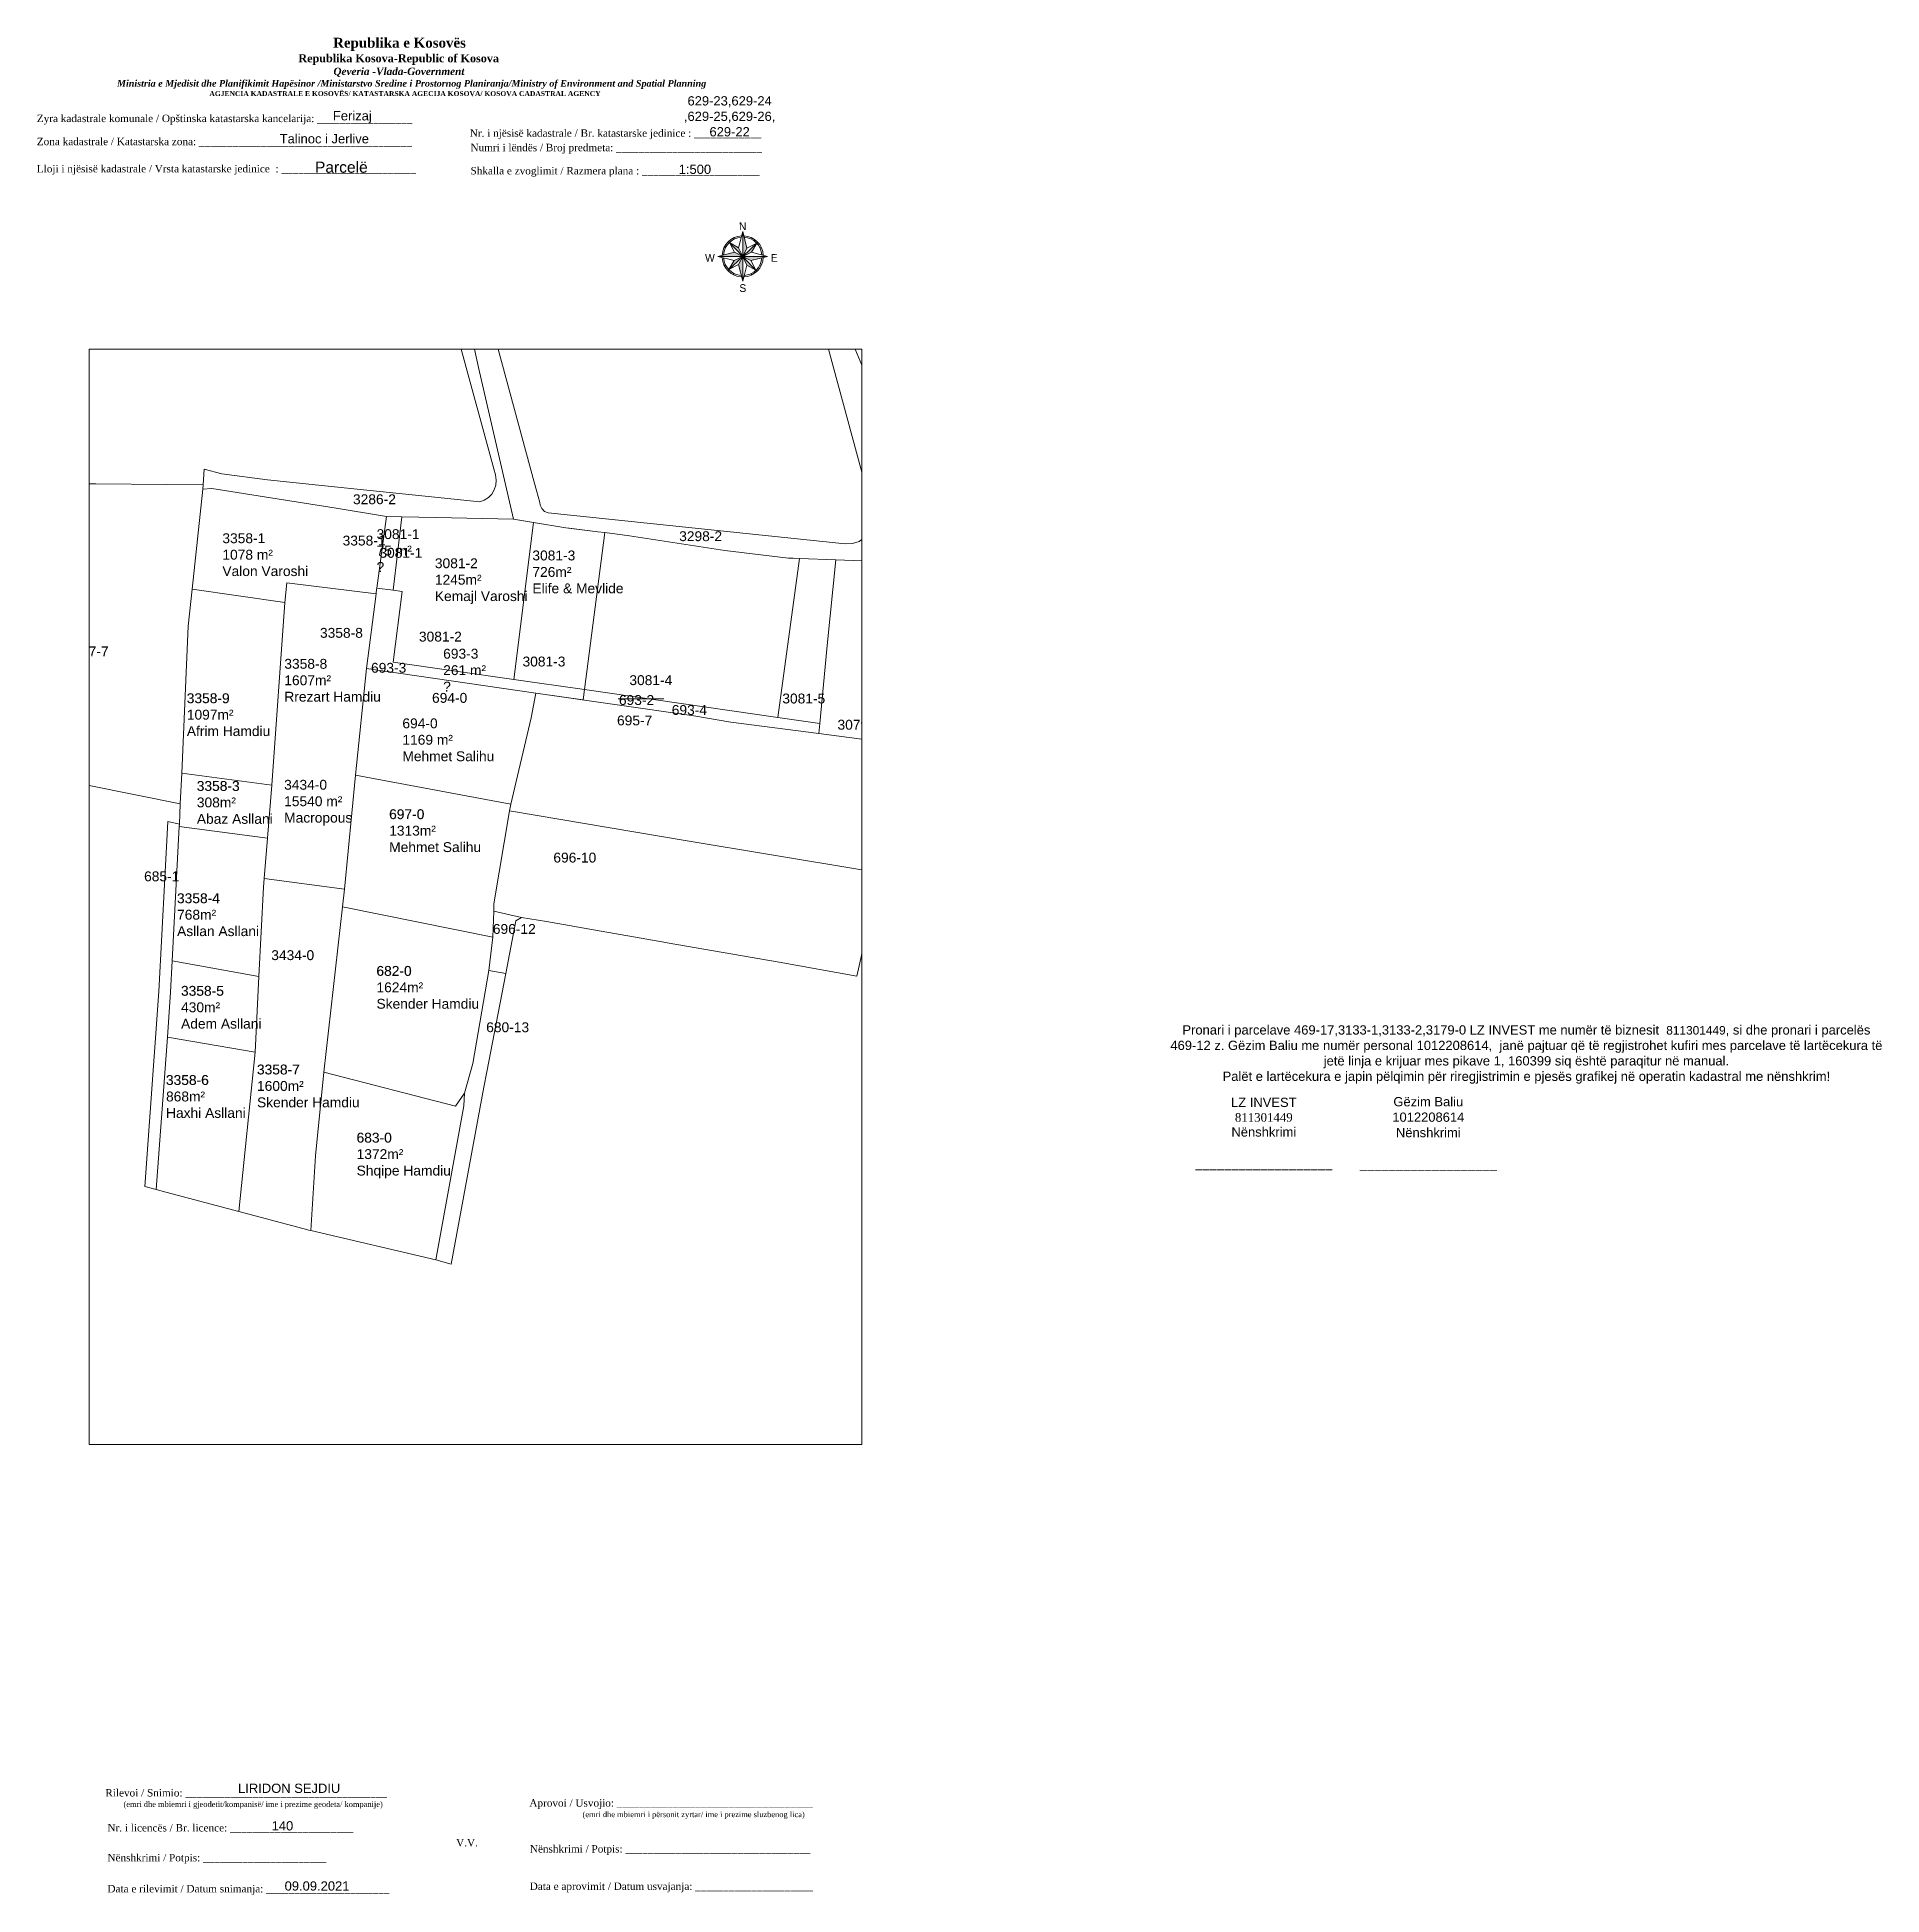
# Paper-space layout 'Kataster' of a CAD drawing. Header units: metres. Extents: x -14 to 483, y -121 to 380.
# The model-space entities are those that its viewports show. They can reach past a viewport. Long polylines and large blocks are cut down to what shows.
import ezdxf
from ezdxf.enums import TextEntityAlignment as Align

# ---------------------------------------------------------------- set-up
doc = ezdxf.new("R2010")
doc.units = ezdxf.units.M
doc.layers.get('0').update_dxf_attribs({"lineweight": 0})
for name, color, linetype, lineweight in [('Korniza e jashtme', 7, 'Continuous', 0), ('Ndarjet', 1, 'Continuous', 0), ('nr Parcela baze', 7, 'Continuous', 0), ('Nr Parceles Baze', 7, 'Continuous', 0), ('Nr-Kojshi', 251, 'Continuous', 0), ('Nr-Ri', 1, 'Continuous', 0), ('Parc-Kojshi', 251, 'Continuous', 0), ('Parc-Re', 1, 'Continuous', 0), ('Parcela Baze', 7, 'Continuous', 0)]:
    doc.layers.add(name, color=color, linetype=linetype, lineweight=lineweight)
doc.styles.add('North Arrow Text', font='BOD_R.TTF', dxfattribs={"height": 0.1})
doc.styles.get("Standard").update_dxf_attribs({"font": 'arial.ttf'})

# ---------------------------------------------------------------- blocks, each defined once
blk = doc.blocks.new('*U58')
at = {"linetype": 'ByBlock', "lineweight": -2}
h = blk.add_hatch(color=0, dxfattribs=at)
h.paths.add_polyline_path([(0, 263), (0, 0), (45, 87)])
h.paths.add_polyline_path([(148, 140), (0, 0), (92, 44)])
h.paths.add_polyline_path([(263, 0), (0, 0), (87, -45)])
h.paths.add_polyline_path([(0, 0), (44, -92), (140, -148)])
h.paths.add_polyline_path([(0, 0), (-45, -87), (0, -263)])
h.paths.add_polyline_path([(0, 0), (-92, -44), (-148, -140)])
h.paths.add_polyline_path([(-87, 45), (-263, 0), (0, 0)])
h.paths.add_polyline_path([(-44, 92), (-140, 148), (0, 0)])
at = {"color": 0, "linetype": 'ByBlock', "lineweight": -2}
for points in [[(0, 263), (-44, 92)], [(0, 263), (0, -263)], [(0, 263), (45, 87)], [(-263, 0), (-87, 45)], [(263, 0), (-263, 0)], [(-194, 101), (-181, 94)], [(0, 0), (-150, 159)], [(-140, 148), (-87, 45)], [(-140, 148), (-44, 92)], [(-95, 197), (-89, 184)], [(-87, 45), (0, 0)], [(-44, 92), (0, 0)], [(0, 0), (159, 150)], [(45, 87), (0, 0)], [(92, 44), (0, 0)], [(148, 140), (45, 87)], [(263, 0), (87, -45)], [(148, 140), (92, 44)], [(263, 0), (92, 44)], [(101, 194), (94, 181)], [(197, 95), (184, 89)], [(-263, 0), (-92, -44)], [(-197, -95), (-184, -89)], [(0, 0), (-159, -150)], [(-148, -140), (-92, -44)], [(-148, -140), (-45, -87)], [(-94, -181), (-101, -194)], [(-92, -44), (0, 0)], [(0, 0), (-45, -87)], [(0, -263), (-45, -87)], [(0, 0), (150, -159)], [(0, 0), (87, -45)], [(0, 0), (44, -92)], [(0, -263), (44, -92)], [(140, -148), (44, -92)], [(140, -148), (87, -45)], [(89, -184), (95, -197)], [(181, -94), (194, -101)]]:
    blk.add_lwpolyline(points, dxfattribs=at)
for radius, start, end in [(219, 93.0885, 177.0985), (204, 94.437, 175.7501), (219, 3.0885, 87.0985), (204, 4.437, 85.7501), (219, 183.0885, 267.0985), (204, 184.437, 265.7501), (219, 273.0885, 357.0985), (204, 274.437, 355.7501)]:
    blk.add_arc((0, 0), radius, start, end, dxfattribs=at)
at = {"color": 0, "linetype": 'ByBlock', "lineweight": -2, "style": 'North Arrow Text'}
for s, p in [('N', (0, 254)), ('W', (-348, -82)), ('E', (335, -81)), ('S', (1, -402))]:
    blk.add_text(s, height=81.9, rotation=0.0935, dxfattribs=at).set_placement(p, align=Align.BOTTOM_CENTER)

msp = doc.modelspace()

# ---------------------------------------------------------------- linework, layer by layer
at = {"layer": 'Ndarjet', "flags": 128}
for points in [[(7511461.72, 4692321.41), (7511461.39, 4692318.82)], [(7511470.29, 4692319.09), (7511481.8, 4692319.09)]]:
    msp.add_lwpolyline(points, dxfattribs=at)
at = {"layer": 'Parc-Kojshi', "flags": 128}
for points in [[(7511563.64, 4692352.88), (7511525.4, 4692354.28), (7511516.22, 4692354.63), (7511514.57, 4692354.69), (7511513.4, 4692354.73), (7511497.29, 4692356.64), (7511473.17, 4692360.4), (7511466.85, 4692361.2), (7511465.09, 4692361.42), (7511457.83, 4692362.34), (7511456.97, 4692362.45), (7511448.83, 4692363.77), (7511443.74, 4692364.6), (7511434.9, 4692403.06), (7511430.57, 4692422.81)], [(7511524.26, 4692421.7), (7511537.36, 4692391.24)], [(7511430.34, 4692442.71), (7511448.97, 4692373.99), (7511449.54, 4692371.88), (7511449.96, 4692370.32), (7511450.37, 4692368.8), (7511450.53, 4692368.2), (7511450.92, 4692367.29), (7511451.63, 4692366.58), (7511452.54, 4692366.19), (7511527.81, 4692358.34), (7511529.61, 4692358.41), (7511531.34, 4692358.97), (7511532.82, 4692359.96), (7511533.97, 4692361.31)], [(7511534.76, 4692366.51), (7511508.37, 4692463.86)], [(7511365.31, 4692377.26), (7511369.79, 4692376.08), (7511381.38, 4692374.62), (7511395.94, 4692373.1), (7511426.25, 4692369.94), (7511435.22, 4692369), (7511436.29, 4692369.39), (7511437.36, 4692370.09), (7511438.22, 4692370.98), (7511438.86, 4692372.06), (7511439.24, 4692373.25), (7511439.34, 4692374.49), (7511439.14, 4692375.87), (7511438.71, 4692377.4), (7511421.67, 4692440.29)], [(7511430.57, 4692422.81), (7511434.9, 4692403.06), (7511443.74, 4692364.6), (7511424.06, 4692365), (7511415.47, 4692365.18), (7511411.58, 4692365.25), (7511410.53, 4692365.42), (7511398.76, 4692367.39), (7511367.25, 4692372.38), (7511365, 4692372.24), (7511365.06, 4692373.28), (7511365.31, 4692377.26)], [(7511359.3, 4692292.47), (7511330.19, 4692298.37), (7511328.18, 4692300.82), (7511327.72, 4692303.79), (7511330.32, 4692345.55), (7511331.15, 4692358.74), (7511331.87, 4692373.61), (7511337.89, 4692373.55), (7511355.91, 4692373.37), (7511365.06, 4692373.28), (7511365, 4692372.24), (7511362.31, 4692346.91), (7511361.31, 4692337.48), (7511359.65, 4692300.23), (7511359.3, 4692292.47)], [(7511497.29, 4692356.64), (7511513.4, 4692354.73), (7511514.57, 4692354.69), (7511516.22, 4692354.63), (7511510.7, 4692314.38), (7511510.7, 4692314.37), (7511461.72, 4692321.41), (7511466.85, 4692361.2), (7511473.17, 4692360.4), (7511497.29, 4692356.64)], [(7511525.4, 4692354.28), (7511523.21, 4692332.57), (7511521.34, 4692312.84), (7511510.7, 4692314.37), (7511510.7, 4692314.38), (7511516.22, 4692354.63), (7511525.4, 4692354.28)], [(7511544.23, 4692307.25), (7511521.1, 4692310.25), (7511521.34, 4692312.84), (7511523.21, 4692332.57), (7511525.4, 4692354.28), (7511563.64, 4692352.88), (7511552.81, 4692304.73), (7511544.23, 4692307.25)], [(7511632.17, 4692283.22), (7511630.14, 4692283.7), (7511576.39, 4692296.18), (7511570.36, 4692297.39), (7511541.51, 4692303.58), (7511540.66, 4692298.99), (7511536.08, 4692275.04), (7511487.23, 4692283.19), (7511442.75, 4692290.68), (7511443.03, 4692292.38), (7511448.2, 4692314.28), (7511449.4, 4692320.55), (7511489.45, 4692314.77), (7511498.81, 4692313.15), (7511521.1, 4692310.25), (7511544.23, 4692307.25), (7511552.81, 4692304.73), (7511570.9, 4692299.42), (7511573.25, 4692298.73), (7511576.4, 4692297.81), (7511584.01, 4692295.58), (7511632.38, 4692286.2), (7511632.17, 4692283.22)], [(7511445.72, 4692263.63), (7511438.72, 4692265.22), (7511438.79, 4692267.09), (7511442.75, 4692290.68), (7511487.23, 4692283.19), (7511536.08, 4692275.04), (7511531.91, 4692254.02), (7511530.78, 4692248.79), (7511511.1, 4692252.37), (7511482.67, 4692257.27), (7511482.31, 4692257.33), (7511465.96, 4692260.2), (7511452.09, 4692262.62), (7511445.72, 4692263.63)], [(7511350.27, 4692195.45), (7511353.82, 4692244.9), (7511356.1, 4692287.96), (7511359.07, 4692287.34), (7511359.04, 4692286.71), (7511357.26, 4692252.69), (7511356.85, 4692244.71), (7511356.02, 4692233.29), (7511353.22, 4692194.68), (7511350.27, 4692195.45)], [(7511438.72, 4692265.22), (7511445.72, 4692263.63), (7511444.33, 4692262.77), (7511441.78, 4692249.47), (7511437.47, 4692250.21), (7511438.48, 4692258.63), (7511438.72, 4692265.22)], [(7511424.05, 4692176.88), (7511428.64, 4692201.97), (7511431.17, 4692215.91), (7511431.29, 4692219.14), (7511433.45, 4692226.69), (7511437.47, 4692250.21), (7511441.78, 4692249.47), (7511436.96, 4692224.54), (7511436.2, 4692220.62), (7511427.9, 4692175.82), (7511424.05, 4692176.88)]]:
    msp.add_lwpolyline(points, dxfattribs=at)
at = {"layer": 'Parc-Re', "flags": 128}
msp.add_lwpolyline([(7511359.04, 4692286.71), (7511359.07, 4692287.34), (7511359.3, 4692292.47), (7511359.65, 4692300.23), (7511361.31, 4692337.48), (7511362.31, 4692346.91), (7511365, 4692372.24), (7511367.25, 4692372.38), (7511398.76, 4692367.39), (7511410.53, 4692365.42), (7511411.58, 4692365.25), (7511415.47, 4692365.18), (7511424.06, 4692365), (7511443.74, 4692364.6), (7511448.83, 4692363.77), (7511456.97, 4692362.45), (7511465.09, 4692361.42), (7511466.85, 4692361.2), (7511461.72, 4692321.41), (7511461.39, 4692318.82), (7511449.4, 4692320.55), (7511448.2, 4692314.28), (7511443.03, 4692292.38), (7511442.75, 4692290.68), (7511438.79, 4692267.09), (7511438.72, 4692265.22), (7511438.48, 4692258.63), (7511437.47, 4692250.21), (7511433.45, 4692226.69), (7511431.29, 4692219.14), (7511431.17, 4692215.91), (7511428.64, 4692201.97), (7511424.05, 4692176.88), (7511392.37, 4692184.3), (7511391.77, 4692184.44), (7511391.75, 4692184.44), (7511391.59, 4692184.48), (7511374.17, 4692189.12), (7511355.62, 4692194.06), (7511353.22, 4692194.68), (7511356.02, 4692233.29), (7511356.85, 4692244.71), (7511357.26, 4692252.69)], close=True, dxfattribs=at)
at = {"layer": 'Parcela Baze', "flags": 128}
for points in [[(7511409.08, 4692347.16), (7511409.07, 4692347.1), (7511409.05, 4692346.92), (7511408.89, 4692345.69), (7511386.29, 4692348.44), (7511385.76, 4692343.5), (7511362.31, 4692346.91), (7511365, 4692372.24), (7511367.25, 4692372.38), (7511398.76, 4692367.39), (7511410.53, 4692365.42), (7511411.58, 4692365.25), (7511409.08, 4692347.16)], [(7511409.08, 4692347.16), (7511411.58, 4692365.25), (7511415.47, 4692365.18), (7511413.27, 4692346.62), (7511409.08, 4692347.16)], [(7511413.21, 4692328.4), (7511415.53, 4692346.32), (7511413.27, 4692346.62), (7511415.47, 4692365.18), (7511424.06, 4692365), (7511443.74, 4692364.6), (7511448.83, 4692363.77), (7511443.84, 4692323.97), (7511413.21, 4692328.4)], [(7511461.72, 4692321.41), (7511449.77, 4692323.12), (7511443.84, 4692323.97), (7511448.83, 4692363.77), (7511456.97, 4692362.45), (7511465.09, 4692361.42), (7511466.85, 4692361.2), (7511461.72, 4692321.41)], [(7511362.31, 4692346.91), (7511385.76, 4692343.5), (7511382.51, 4692297.23), (7511359.65, 4692300.23), (7511361.31, 4692337.48), (7511362.31, 4692346.91)], [(7511385.76, 4692343.5), (7511386.29, 4692348.44), (7511408.89, 4692345.69), (7511406.45, 4692326.75), (7511403.73, 4692299.74), (7511400.88, 4692270.86), (7511380.57, 4692273.57), (7511381.41, 4692283.74), (7511382.51, 4692297.23), (7511385.76, 4692343.5)], [(7511406.45, 4692326.75), (7511408.89, 4692345.69), (7511409.05, 4692346.92), (7511409.07, 4692347.1), (7511409.08, 4692347.16), (7511413.27, 4692346.62), (7511415.53, 4692346.32), (7511413.21, 4692328.4), (7511443.84, 4692323.97), (7511449.77, 4692323.12), (7511461.72, 4692321.41), (7511510.7, 4692314.37), (7511521.34, 4692312.84), (7511521.1, 4692310.25), (7511498.81, 4692313.15), (7511489.45, 4692314.77), (7511449.4, 4692320.55), (7511406.45, 4692326.75)], [(7511403.73, 4692299.74), (7511406.45, 4692326.75), (7511449.4, 4692320.55), (7511448.2, 4692314.28), (7511443.03, 4692292.38), (7511403.73, 4692299.74)], [(7511359.07, 4692287.34), (7511359.3, 4692292.47), (7511359.65, 4692300.23), (7511382.51, 4692297.23), (7511381.41, 4692283.74), (7511359.04, 4692286.71), (7511359.07, 4692287.34)], [(7511438.48, 4692258.63), (7511400.44, 4692266.38), (7511400.88, 4692270.86), (7511403.73, 4692299.74), (7511443.03, 4692292.38), (7511442.75, 4692290.68), (7511438.79, 4692267.09), (7511438.72, 4692265.22), (7511438.48, 4692258.63)], [(7511359.04, 4692286.71), (7511381.41, 4692283.74), (7511380.57, 4692273.57), (7511380.39, 4692271.34), (7511379.22, 4692248.73), (7511357.26, 4692252.69), (7511359.04, 4692286.71)], [(7511379.22, 4692248.73), (7511380.39, 4692271.34), (7511380.57, 4692273.57), (7511400.88, 4692270.86), (7511400.44, 4692266.38), (7511395.7, 4692224.43), (7511393.55, 4692203.27), (7511392.37, 4692184.3), (7511391.77, 4692184.44), (7511391.75, 4692184.44), (7511391.59, 4692184.48), (7511374.17, 4692189.12), (7511378.24, 4692229.51), (7511379.22, 4692248.73)], [(7511395.7, 4692224.43), (7511400.44, 4692266.38), (7511438.48, 4692258.63), (7511437.47, 4692250.21), (7511433.45, 4692226.69), (7511431.29, 4692219.14), (7511429.03, 4692215.84), (7511395.7, 4692224.43)], [(7511378.24, 4692229.51), (7511356.02, 4692233.29), (7511356.85, 4692244.71), (7511357.26, 4692252.69), (7511379.22, 4692248.73), (7511378.24, 4692229.51)], [(7511356.02, 4692233.29), (7511378.24, 4692229.51), (7511374.17, 4692189.12), (7511355.62, 4692194.06), (7511353.22, 4692194.68), (7511356.02, 4692233.29)], [(7511392.37, 4692184.3), (7511393.55, 4692203.27), (7511395.7, 4692224.43), (7511429.03, 4692215.84), (7511431.29, 4692219.14), (7511431.17, 4692215.91), (7511428.64, 4692201.97), (7511424.05, 4692176.88), (7511392.37, 4692184.3)]]:
    msp.add_lwpolyline(points, dxfattribs=at)

# ---------------------------------------------------------------- texts
at = {"layer": 'nr Parcela baze'}
for s, p in [('3358-1', (7511400.43, 4692357.94)), ('3081-1', (7511409.75, 4692354.83)), ('3358-8', (7511394.69, 4692334.55)), ('3081-2', (7511419.77, 4692333.6)), ('3081-3', (7511446.02, 4692327.28)), ('3358-9', (7511360.91, 4692317.98)), ('694-0', (7511423.09, 4692318.07)), ('693-2', (7511470.45, 4692317.52)), ('3358-3', (7511363.45, 4692295.75)), ('697-0', (7511412.2, 4692288.59)), ('3358-4', (7511358.44, 4692267.29)), ('682-0', (7511408.98, 4692248.87)), ('3358-5', (7511359.45, 4692243.82)), ('3358-7', (7511378.7, 4692223.88)), ('3358-6', (7511355.63, 4692221.22)), ('683-0', (7511403.95, 4692206.61))]:
    msp.add_text(s, height=2.5, dxfattribs=at).set_placement(p)
at = {"layer": 'Nr Parceles Baze', "char_height": 2.5, "attachment_point": 1}
for s, insert, width in [('3358-1\\P1078 m² \\PValon Varoshi', (7511369.96, 4692361.03), 23.2947), ('3081-1\\P75 m² \\P?', (7511409.04, 4692362.07), 23.2947), ('3081-3\\P726m² \\PElife & Mevlide', (7511448.52, 4692356.66), 23.2947), ('3081-2\\P1245m² \\PKemajl Varoshi', (7511423.81, 4692354.69), 23.2947), ('3358-8\\P1607m² \\PRrezart Hamdiu', (7511385.66, 4692329.2), 26.8493), ('693-3 261 m² ?', (7511425.91, 4692331.76), 10.9789), ('3358-9\\P1097m² \\PAfrim Hamdiu', (7511360.95, 4692320.48), 26.8493), ('694-0 \\P1169 m² \\PMehmet Salihu', (7511415.58, 4692314.11), 23.2947), ('3358-3\\P308m² \\PAbaz Asllani', (7511363.49, 4692298.24), 23.2947), ('697-0 \\P1313m² \\PMehmet Salihu', (7511412.23, 4692291.08), 23.2947), ('3358-4\\P768m² \\PAsllan Asllani', (7511358.48, 4692269.78), 23.2947), ('682-0\\P1624m² \\PSkender Hamdiu', (7511409.01, 4692251.37), 26.686), ('3358-5\\P430m² \\PAdem Asllani', (7511359.49, 4692246.32), 23.2947), ('3358-7\\P1600m² \\PSkender Hamdiu', (7511378.74, 4692226.38), 27.2133), ('3358-6\\P868m² \\PHaxhi Asllani', (7511355.68, 4692223.71), 23.2947), ('683-0\\P1372m² \\PShqipe Hamdiu', (7511403.98, 4692209.1), 24.7214)]:
    msp.add_mtext(s, dxfattribs=dict(at, insert=insert, width=width))
at = {"layer": 'Nr-Kojshi'}
for s, p in [('3286-2', (7511403.06, 4692368.41)), ('3298-2', (7511485.72, 4692359.05)), ('687-7', (7511332.2, 4692329.85)), ('3081-4', (7511473.1, 4692322.56)), ('3081-5', (7511511.86, 4692317.91)), ('695-7', (7511469.97, 4692312.35)), ('3079-1', (7511525.84, 4692311.26)), ('696-10', (7511453.84, 4692277.59)), ('685-1', (7511350.12, 4692272.84)), ('696-12', (7511438.5, 4692259.5)), ('680-13', (7511436.82, 4692234.59))]:
    msp.add_text(s, height=2.5, dxfattribs=at).set_placement(p)
at = {"layer": 'Nr-Ri'}
for s, p in [('693-3', (7511407.63, 4692325.69)), ('693-4', (7511483.84, 4692315)), ('3434-0', (7511382.35, 4692252.86))]:
    msp.add_text(s, height=2.5, dxfattribs=at).set_placement(p)
at = {"layer": 'Parc-Re', "insert": (7511385.61, 4692298.54), "char_height": 2.5, "width": 23.2947, "attachment_point": 1}
msp.add_mtext('3434-0 \\P15540 m² \\PMacropous', dxfattribs=at)

psp = doc.layouts.new('Kataster')

# ---------------------------------------------------------------- block references
at = {"xscale": 0.0254, "yscale": 0.0254, "zscale": 0.0254}
psp.add_blockref('*U58', (176.26, 320.44), dxfattribs=at)

# ---------------------------------------------------------------- texts
for s, p in [('Talinoc i Jerlive', (51.42, 350.91)), ('LIRIDON SEJDIU ', (40.2, -93.88)), ('09.09.2021', (52.75, -120.22))]:
    psp.add_text(s, height=2.5).set_placement(p)
for s, insert, char_height, width, attachment_point in [('\\pi77.297;{\\fBook Antiqua|b1|i0|c0|p18;\\H1.333x;Republika e Kosovës\\fTimes New Roman|b1|i0|c0|p18;\\P\\pi67.927;\\fBook Antiqua|b1|i0|c0|p18;\\H0.8125x;Republika Kosova-Republic of Kosova\\fTimes New Roman|b1|i0|c0|p18;\\P\\pi77.378;\\fBook Antiqua|b1|i1|c0|p18;\\H0.9233x;Qeveria -Vlada-Government \\P\\pi13.032,l6,t23.033;\\fTimes New Roman|b1|i1|c0|p18;\\H0.9x;Ministria e Mjedisit dhe Planifikimit Hapësinor /Ministarstvo Sredine i Prostornog Planiranja/Ministry of Environment and Spatial Planning\\P\\pi43.931,l0,tz;\\fBook Antiqua|b1|i0|c0|p18;\\H0.7406x;AGJENCIA KADASTRALE E KOSOVËS/ KATASTARSKA AGECIJA KOSOVA/ KOSOVA CADASTRAL AGENCY}', (-11.47, 379.39), 2, 191.8237, 1), ('629-23,629-24\\P,629-25,629-26,\\P629-22', (172.73, 358.19), 2.5, 34.8474, 5), ('{\\fTimes New Roman|b0|i0|c0|p18;Zyra kadastrale komunale / Opštinska katastarska kancelarija: _________________}', (-14.06, 358.65), 2, 100.6873, 1), ('Ferizaj', (71, 357.98), 2.5, 9.9735, 5), ('{\\fTimes New Roman|b0|i0|c0|p18;Zona kadastrale / Katastarska zona: ______________________________________}', (-14.06, 352.42), 2, 100.6873, 1), ('{\\fTimes New Roman|b0|i0|c0|p18;Nr. i njësisë kadastrale / Br. katastarske jedinice : ____________}', (102.67, 354.69), 2, 79.9484, 1), ('{\\fTimes New Roman|b0|i0|c0|p18;Numri i lëndës / Broj predmeta: __________________________}', (102.87, 350.79), 2, 79.9484, 1), ('Parcelë', (68.05, 344.47), 3, 28.8529, 5), ('{\\fTimes New Roman|b0|i0|c0|p18;Lloji i njësisë kadastrale / Vrsta katastarske jedinice  : ________________________}', (-14.06, 345.09), 2, 100.6873, 1), ('{\\fTimes New Roman|b0|i0|c0|p18;Shkalla e zvoglimit / Razmera plana : _____________________}', (102.87, 344.54), 2, 79.9484, 1), ('1:500', (163.37, 343.91), 2.5, 10.1784, 5), ('Pronari i parcelave 469-17,3133-1,3133-2,3179-0 LZ INVEST me numër të biznesit  {\\H0.91667x;811301449}, si dhe pronari i parcelës 469-12 z. Gëzim Baliu me numër personal 1012208614,  janë pajtuar që të regjistrohet kufiri mes parcelave të lartëcekura të jetë linja e krijuar mes pikave 1, 160399 siq është paraqitur në manual.\\PPalët e lartëcekura e japin pëlqimin për riregjistrimin e pjesës grafikej në operatin kadastral me nënshkrim!', (387.55, 105.23), 2.5, 196.1896, 5), ('LZ INVEST\\P{\\fTimes New Roman|b0|i0|c0|p18;\\H0.91667x;811301449}\\PNënshkrimi\\P\\P___________________', (316.75, 83.81), 2.5, 57.4738, 5), ('Gëzim Baliu\\P1012208614\\PNënshkrimi\\P\\P___________________', (361.1, 83.81), 2.5, 57.4738, 5), ('{\\fTimes New Roman|b0|i0|c0|p18;Rilevoi / Snimio: ____________________________________\\P     \\H0.75x;(emri dhe mbiemri i gjeodetit/kompanisë/ ime i prezime geodeta/ kompanije)}', (42.38, -95.51), 2, 74.7958, 5), ('{\\fTimes New Roman|b0|i0|c0|p18; Aprovoi / Usvojio: ___________________________________\\P                    \\H0.75x;(emri dhe mbiemri i përsonit zyrtar/ ime i prezime sluzbenog lica)}', (117.98, -95.58), 2, 83.344, 1), ('{\\fTimes New Roman|b0|i0|c0|p18;Nr. i licencës / Br. licence: ______________________\\P                                }', (4.98, -102.27), 2, 83.344, 1), ('140', (52.16, -102.77), 2.5, 5.3971, 5), ('{\\fTimes New Roman|b0|i0|c0|p18;V.V.                                 }', (101.92, -107.32), 2, 5.7076, 5), ('{\\fTimes New Roman|b0|i0|c0|p18; Nënshkrimi / Potpis: _________________________________}', (118.12, -107.96), 2, 83.344, 1), ('{\\fTimes New Roman|b0|i0|c0|p18;Nënshkrimi / Potpis: ______________________\\P                                 }', (4.98, -110.34), 2, 83.344, 1), ('{\\fTimes New Roman|b0|i0|c0|p18;Data e rilevimit / Datum snimanja: ______________________\\P                                 }', (4.98, -118.71), 2, 83.344, 1), ('{\\fTimes New Roman|b0|i0|c0|p18; Data e aprovimit / Datum usvajanja: _____________________}', (118.07, -118.04), 2, 83.344, 1)]:
    psp.add_mtext(s, dxfattribs=dict(insert=insert, char_height=char_height, width=width, attachment_point=attachment_point))

# ---------------------------------------------------------------- viewports
at = {"layer": 'Korniza e jashtme', "view_target_point": (7512422.57, 4693772.94), "view_twist_angle": -0.00003}
psp.add_viewport(center=(104.24, 147.73), size=(208.33, 295.312), view_center_point=(-988.44, -1504.06), view_height=277.574, dxfattribs=at)

doc.saveas('drawing.dxf')
